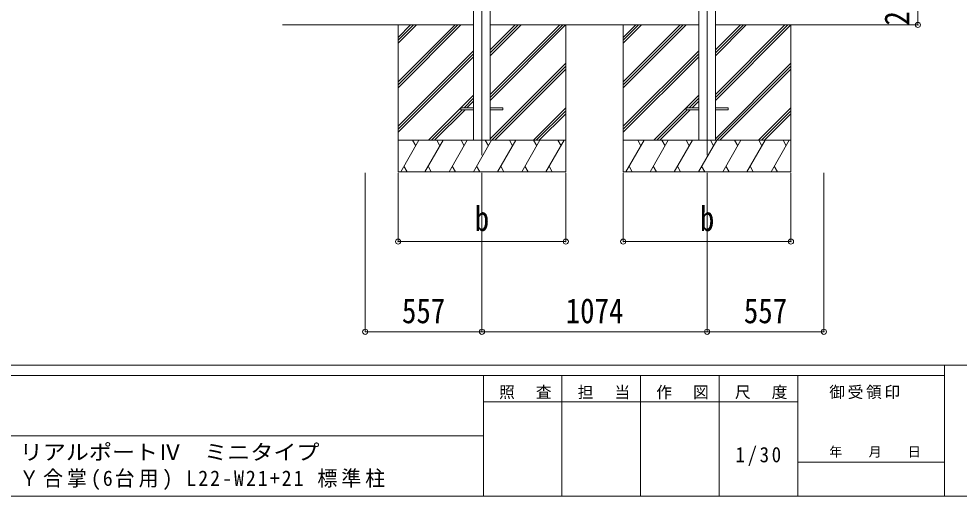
# Model space of a CAD drawing. Units: millimetres at full size. Extents: x -6988 to 7066, y -4877 to 4823.
# Drawn here: x 74 to 4560, y -4877 to -2601 of the extents above; entities that cross this region are included whole.
import ezdxf
from ezdxf.enums import TextEntityAlignment as Align

# ---------------------------------------------------------------- set-up
doc = ezdxf.new("R2010")
doc.units = ezdxf.units.MM
doc.header["$LTSCALE"] = 25
doc.header["$PDMODE"] = 32
doc.header["$PDSIZE"] = 25
for name, color, linetype, lineweight in [('0-0_0', 7, 'Continuous', 9), ('0-1_本体', 4, 'Continuous', 9), ('0-2_部品', 7, 'Continuous', 9), ('0-8_PARTS2', 2, 'Continuous', 9), ('0-A_寸法', 6, 'Continuous', 9), ('F-0_240', 7, 'Continuous', 9)]:
    doc.layers.add(name, color=color, linetype=linetype, lineweight=lineweight)
doc.styles.add('ＭＳ ゴシック', font='')
doc.styles.get('ＭＳ ゴシック').set_extended_font_data('MS Gothic')

msp = doc.modelspace()

# ---------------------------------------------------------------- linework, layer by layer
at = {"layer": '0-0_0'}
for p, q in [((2243.52, -2629.69), (1332.45, -2629.69)), ((1883.13, -2629.69), (1883.13, -3329.69)), ((1883.13, -2901.2), (2154.63, -2629.69)), ((1883.13, -2915.34), (2168.77, -2629.69)), ((1883.13, -2929.48), (2182.91, -2629.69)), ((1883.13, -2689.06), (1942.5, -2629.69)), ((1883.13, -2703.21), (1956.64, -2629.69)), ((1883.13, -2717.35), (1970.78, -2629.69)), ((2322.52, -2629.69), (3317.52, -2629.7)), ((2322.52, -2989.56), (2682.39, -2629.69)), ((2322.52, -2961.27), (2654.11, -2629.69)), ((2322.52, -2975.42), (2668.25, -2629.69)), ((2322.52, -2777.43), (2470.26, -2629.69)), ((2322.52, -2763.29), (2456.12, -2629.69)), ((2322.52, -2749.14), (2441.97, -2629.69)), ((2683.13, -2629.69), (2683.13, -3329.69)), ((2957.13, -2629.69), (2957.13, -3329.69)), ((2957.13, -2901.2), (3228.63, -2629.69)), ((2957.13, -2915.34), (3242.77, -2629.69)), ((2957.13, -2929.48), (3256.91, -2629.69)), ((2957.13, -2689.06), (3016.5, -2629.69)), ((2957.13, -2703.21), (3030.64, -2629.69)), ((2957.13, -2717.35), (3044.78, -2629.69)), ((3396.52, -2989.56), (3756.39, -2629.69)), ((3396.52, -2961.27), (3728.11, -2629.69)), ((3396.52, -2975.42), (3742.25, -2629.69)), ((3396.52, -2777.43), (3544.26, -2629.69)), ((3396.52, -2763.29), (3530.12, -2629.69)), ((3396.52, -2749.14), (3515.97, -2629.69)), ((3396.52, -2629.7), (4116.13, -2629.7)), ((3757.13, -2629.69), (3757.13, -3329.69)), ((1883.13, -3113.33), (2243.52, -2752.93)), ((1883.13, -3127.47), (2243.52, -2767.07)), ((1883.13, -3141.61), (2243.52, -2781.22)), ((2957.13, -3113.33), (3317.52, -2752.93)), ((2957.13, -3127.47), (3317.52, -2767.07)), ((2957.13, -3141.61), (3317.52, -2781.22)), ((2322.52, -3173.41), (2683.13, -2812.81)), ((3396.52, -3173.41), (3757.13, -2812.81)), ((2330.38, -3179.69), (2683.13, -2826.95)), ((2344.52, -3179.69), (2683.13, -2841.09)), ((3404.38, -3179.69), (3757.13, -2826.95)), ((3418.52, -3179.69), (3757.13, -2841.09)), ((2028.89, -3179.69), (2243.52, -2965.06)), ((2197.53, -3025.19), (2243.52, -2979.21)), ((2211.68, -3025.19), (2243.52, -2993.35)), ((3102.89, -3179.69), (3317.52, -2965.06)), ((3271.53, -3025.19), (3317.52, -2979.21)), ((3285.68, -3025.19), (3317.52, -2993.35)), ((2043.03, -3179.69), (2188.53, -3034.19)), ((2057.18, -3179.69), (2202.68, -3034.19)), ((2528.37, -3179.69), (2683.13, -3024.94)), ((2542.51, -3179.69), (2683.13, -3039.08)), ((3117.03, -3179.69), (3262.53, -3034.19)), ((3131.18, -3179.69), (3276.68, -3034.19)), ((3602.37, -3179.69), (3757.13, -3024.94)), ((3616.51, -3179.69), (3757.13, -3039.08)), ((2556.65, -3179.69), (2683.13, -3053.22)), ((3630.65, -3179.69), (3757.13, -3053.22)), ((2683.13, -3179.69), (1883.13, -3179.69)), ((1895.83, -3329.69), (1982.43, -3179.69)), ((1967.43, -3205.68), (1952.43, -3179.69)), ((2011.3, -3329.69), (2097.9, -3179.69)), ((2082.9, -3205.68), (2067.9, -3179.69)), ((2126.77, -3329.69), (2213.37, -3179.69)), ((2198.37, -3205.68), (2183.37, -3179.69)), ((2242.24, -3329.69), (2328.84, -3179.69)), ((2313.84, -3205.68), (2298.84, -3179.69)), ((2357.71, -3329.69), (2444.31, -3179.69)), ((2429.31, -3205.68), (2414.31, -3179.69)), ((2473.18, -3329.69), (2559.78, -3179.69)), ((2529.78, -3179.69), (2544.78, -3205.68)), ((2588.65, -3329.69), (2675.25, -3179.69)), ((2645.25, -3179.69), (2660.25, -3205.68)), ((3757.13, -3179.69), (2957.13, -3179.69)), ((2969.83, -3329.69), (3056.43, -3179.69)), ((3041.43, -3205.68), (3026.43, -3179.69)), ((3085.3, -3329.69), (3171.9, -3179.69)), ((3156.9, -3205.68), (3141.9, -3179.69)), ((3200.77, -3329.69), (3287.37, -3179.69)), ((3272.37, -3205.68), (3257.37, -3179.69)), ((3316.24, -3329.69), (3402.84, -3179.69)), ((3387.84, -3205.68), (3372.84, -3179.69)), ((3431.71, -3329.69), (3518.31, -3179.69)), ((3503.31, -3205.68), (3488.31, -3179.69)), ((3547.18, -3329.69), (3633.78, -3179.69)), ((3603.78, -3179.69), (3618.78, -3205.68)), ((3662.65, -3329.69), (3749.25, -3179.69)), ((3719.25, -3179.69), (3734.25, -3205.68)), ((1910.83, -3303.71), (1925.83, -3329.69)), ((2026.3, -3303.71), (2041.3, -3329.69)), ((2141.77, -3303.71), (2156.77, -3329.69)), ((2257.24, -3303.71), (2272.24, -3329.69)), ((2372.71, -3303.71), (2387.71, -3329.69)), ((2488.18, -3303.72), (2503.18, -3329.69)), ((2603.65, -3303.72), (2618.65, -3329.69)), ((2984.83, -3303.71), (2999.83, -3329.69)), ((3100.3, -3303.71), (3115.3, -3329.69)), ((3215.77, -3303.71), (3230.77, -3329.69)), ((3331.24, -3303.71), (3346.24, -3329.69)), ((3446.71, -3303.71), (3461.71, -3329.69)), ((3562.18, -3303.72), (3577.18, -3329.69)), ((3677.65, -3303.72), (3692.65, -3329.69)), ((1883.13, -3329.69), (2683.13, -3329.69)), ((2957.13, -3329.69), (3757.13, -3329.69))]:
    msp.add_line(p, q, dxfattribs=at)
at = {"layer": '0-1_本体'}
for p, q in [((2243.52, -2454.69), (2243.52, -3179.69)), ((2322.52, -2454.69), (2322.52, -3179.69)), ((3317.52, -2454.69), (3317.52, -3179.69)), ((3396.52, -2454.69), (3396.52, -3179.69))]:
    msp.add_line(p, q, dxfattribs=at)
at = {"layer": '0-2_部品', "color": 4}
for p, q in [((2183.13, -3025.19), (2243.52, -3025.19)), ((2183.13, -3025.19), (2183.13, -3034.19)), ((2183.13, -3034.19), (2243.52, -3034.19)), ((2322.52, -3025.19), (2383.13, -3025.19)), ((2322.52, -3034.19), (2383.13, -3034.19)), ((2383.13, -3025.19), (2383.13, -3034.19)), ((3257.13, -3025.2), (3257.13, -3034.2)), ((3257.13, -3025.2), (3317.52, -3025.2)), ((3257.13, -3034.2), (3317.52, -3034.2)), ((3396.52, -3025.2), (3457.13, -3025.2)), ((3396.52, -3034.2), (3457.13, -3034.2)), ((3457.13, -3025.2), (3457.13, -3034.2))]:
    msp.add_line(p, q, dxfattribs=at)
at = {"layer": '0-8_PARTS2'}
for p, q in [((2283.02, -287.53), (2283.02, -3250.98)), ((3357.02, -287.53), (3357.02, -3250.98))]:
    msp.add_line(p, q, dxfattribs=at)
at = {"layer": '0-A_寸法'}
for p, q in [((4362.59, -2629.7), (4362.59, -2429.69)), ((4362.59, -2629.7), (4116.13, -2629.7)), ((1726.13, -4093.15), (1726.13, -3335.56)), ((1883.13, -3663.01), (1883.13, -3335.56)), ((2283.13, -4093.15), (2283.13, -3335.56)), ((2683.13, -3663.01), (2683.13, -3335.56)), ((2957.13, -3663.01), (2957.13, -3335.56)), ((3357.13, -4093.15), (3357.13, -3335.56)), ((3757.13, -3663.01), (3757.13, -3335.56)), ((3914.13, -4093.15), (3914.13, -3335.56)), ((2683.13, -3663.01), (1883.13, -3663.01)), ((3757.13, -3663.01), (2957.13, -3663.01)), ((2283.13, -4093.15), (1726.13, -4093.15)), ((3357.13, -4093.15), (2283.13, -4093.15)), ((3914.13, -4093.15), (3357.13, -4093.15))]:
    msp.add_line(p, q, dxfattribs=at)
for p in [(4362.59, -2629.7), (1883.13, -3663.01), (2683.13, -3663.01), (2957.13, -3663.01), (3757.13, -3663.01), (1726.13, -4093.15), (2283.13, -4093.15), (3357.13, -4093.15), (3914.13, -4093.15)]:
    msp.add_point(p, dxfattribs=at)
at = {"layer": 'F-0_240', "color": 5}
for p, q in [((-6987.88, -4252.21), (6712.12, -4252.21)), ((4489.82, -4252.21), (4489.82, -4877.21)), ((-6987.88, -4302.21), (4489.82, -4302.21)), ((2289.82, -4302.21), (2289.82, -4877.21)), ((2664.82, -4302.21), (2664.82, -4877.21)), ((3039.82, -4302.21), (3039.82, -4877.21)), ((3414.82, -4302.21), (3414.82, -4877.21)), ((3789.82, -4302.21), (3789.82, -4877.21)), ((2289.82, -4427.21), (3789.82, -4427.21)), ((-2835.18, -4589.71), (2289.82, -4589.71)), ((3789.82, -4714.71), (4489.82, -4714.71)), ((-6987.88, -4877.21), (6712.12, -4877.21))]:
    msp.add_line(p, q, dxfattribs=at)

# ---------------------------------------------------------------- texts
at = {"layer": '0-A_寸法', "color": 7, "style": 'ＭＳ ゴシック', "width": 0.85}
msp.add_text('200', height=119.1, rotation=90, dxfattribs=at).set_placement((4357.59, -2632.82), align=Align.BOTTOM_LEFT)
for s, p in [('b', (2248.75, -3648.01)), ('b', (3322.75, -3648.01)), ('557', (1901.5, -4088.15)), ('1074', (2682.63, -4088.15)), ('557', (3532.5, -4088.15))]:
    msp.add_text(s, height=119.1, dxfattribs=at).set_placement(p, align=Align.BOTTOM_LEFT)
at = {"layer": 'F-0_240', "style": 'ＭＳ ゴシック', "width": 1.1}
msp.add_text('リアルポートⅣ\u3000ミニタイプ', height=73.31, dxfattribs=at).set_placement((78.1, -4725.87), align=Align.BOTTOM_LEFT)
at = {"layer": 'F-0_240', "style": 'ＭＳ ゴシック'}
msp.add_text('年\u3000\u3000月\u3000\u3000日', height=45.82, dxfattribs=at).set_placement((3939.83, -4702.21), align=Align.BOTTOM_LEFT)
at = {"layer": 'F-0_240', "attachment_point": 7, "style": 'ＭＳ ゴシック'}
for s, insert, char_height in [('\\T1.17;照\u3000査', (2364.83, -4414.71), 54.99), ('\\T1.17;担\u3000当', (2739.83, -4414.71), 54.99), ('\\T1.17;作\u3000図', (3114.82, -4414.71), 54.99), ('\\T1.17;尺\u3000度', (3489.83, -4414.71), 54.99), ('\\T1.17;御受領印', (3939.82, -4414.71), 54.99), ('\\T1.28;\\W0.9;1/30', (3492.95, -4733.46), 73.31), ('\\T1.2;\\W0.95;Ｙ合掌(6台用)\\~L22-W21+21\\~標準柱', (75.55, -4847.54), 73.31)]:
    msp.add_mtext(s, dxfattribs=dict(at, insert=insert, char_height=char_height))

doc.saveas('drawing.dxf')
